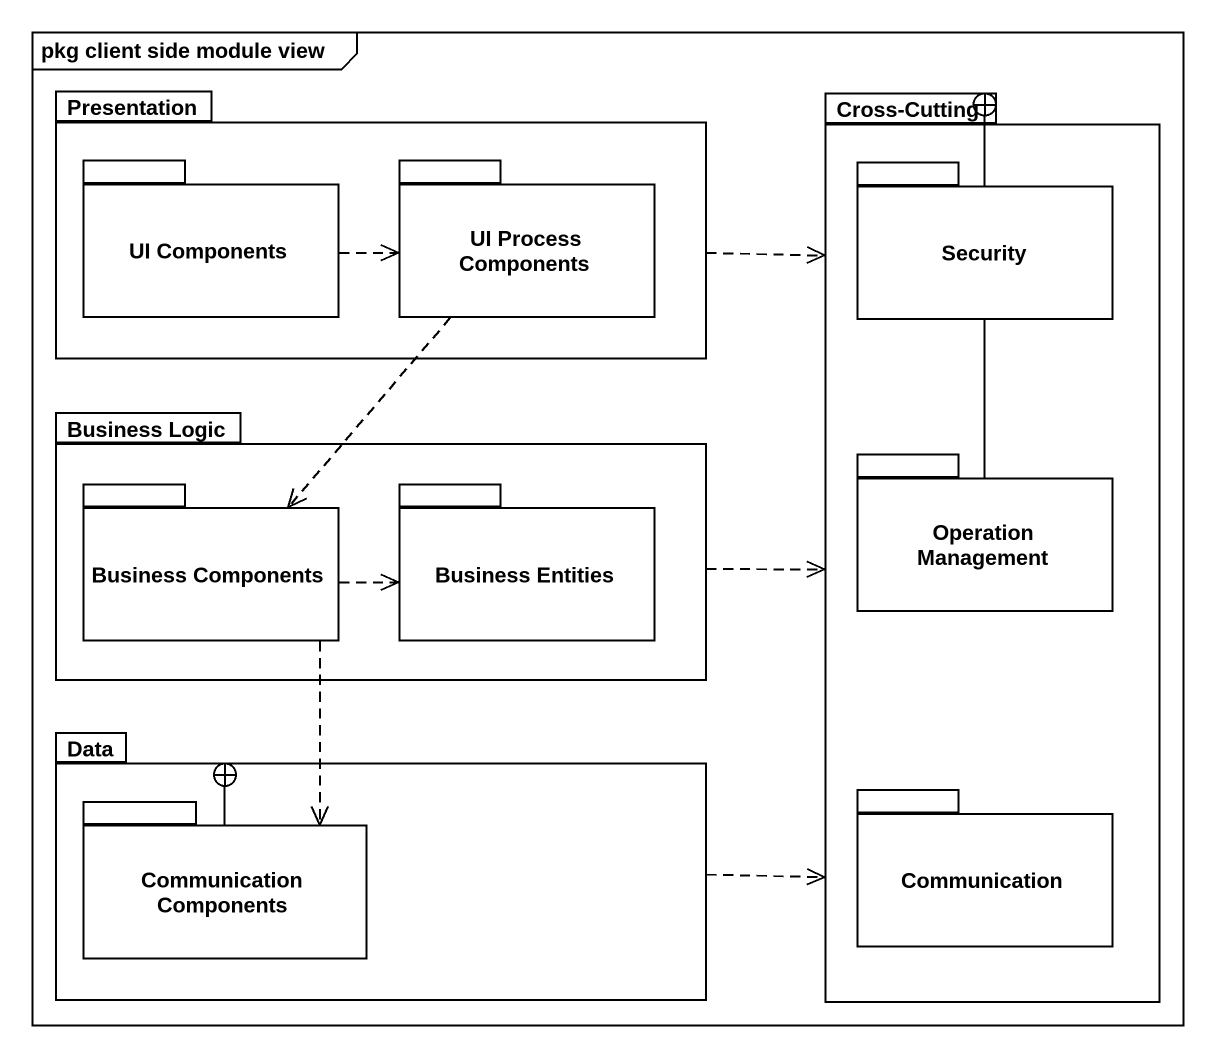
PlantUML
@startuml
mainframe pkg client side module view
package Presentation {
  package "UI Components" as UI_Components {
  }
  package "UI Process Components" as UI_Process_Components {
  }
}
package "Cross-Cutting" as Cross_Cutting {
  package Security {
  }
  package "Operation Management" as Operation_Management {
  }
  package Communication {
  }
}
package "Business Logic" as Business_Logic {
  package "Business Components" as Business_Components {
  }
  package "Business Entities" as Business_Entities {
  }
}
package Data {
  package "Communication Components" as Communication_Components {
  }
}
Presentation .right.> Cross_Cutting
UI_Components .right.> UI_Process_Components
UI_Process_Components ..> Business_Components
Security --+ Cross_Cutting
Business_Logic .right.> Cross_Cutting
Business_Components .right.> Business_Entities
Business_Components ..> Communication_Components
Operation_Management --+ Cross_Cutting
Data .right.> Cross_Cutting
Communication_Components -right-+ Data
@enduml
